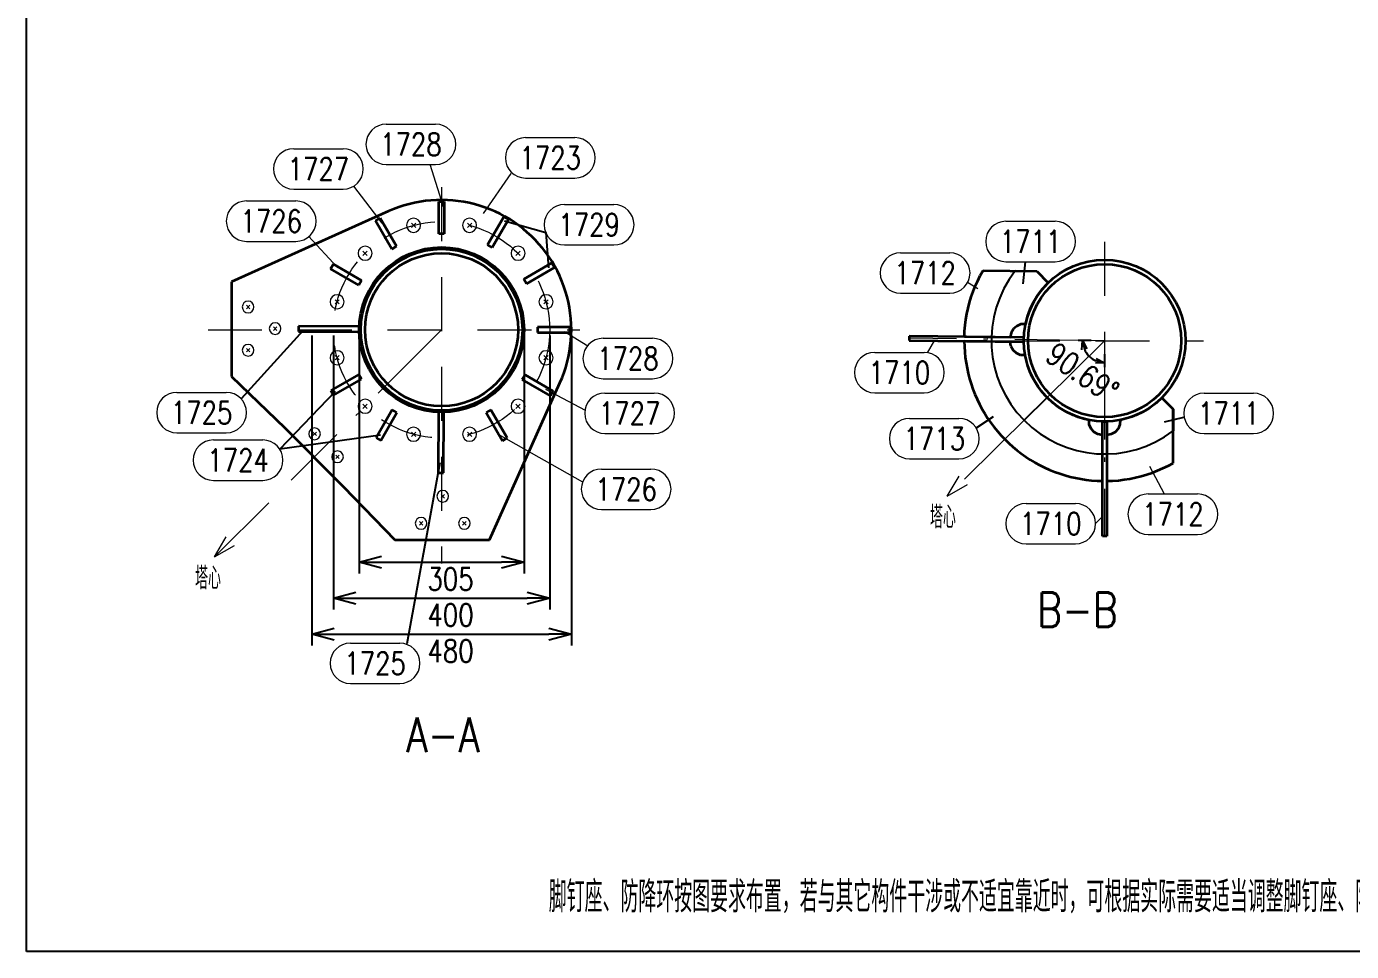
# Model space of a CAD drawing. Extents: x 154981 to 165753, y -86801 to -82885.
# Drawn here: x 156390.1 to 156537.6, y -83946.7 to -83843.7 of the extents above; entities that cross this region are included whole.
import ezdxf
from ezdxf.enums import TextEntityAlignment as Align

# ---------------------------------------------------------------- set-up
doc = ezdxf.new("R2010")
doc.units = 0
doc.header["$MEASUREMENT"] = 0
doc.linetypes.add('长一点画线', pattern=[16.5, 10, -3, 0.5, -3])
doc.linetypes.add('长虚线', pattern=[10, 6, -4])
doc.layers.get('0').update_dxf_attribs({"linetype": 'CONTINUOUS', "lineweight": 25})
doc.layers.get('Defpoints').update_dxf_attribs({"linetype": 'CONTINUOUS'})
doc.layers.add('4', color=7, linetype='CONTINUOUS', lineweight=25)
doc.layers.add('5', color=7, linetype='CONTINUOUS', lineweight=25)
doc.styles.add('DimFont', font='simplex.shx', dxfattribs={"width": 0.8, "bigfont": 'gbhzfs.shx'})
doc.styles.get("Standard").update_dxf_attribs({"font": 'simplex.shx', "width": 0.7, "height": 3, "bigfont": 'gbhzfs.shx'})
doc.dimstyles.new('DHDxfDimStyleOpen30', dxfattribs={"dimtxt": 2.5, "dimasz": 2.5, "dimexe": 1.25, "dimexo": 0.625, "dimtad": 2, "dimtxsty": 'DimFont', "dimblk": 'OPEN30', "dimblk1": 'OPEN30', "dimblk2": 'OPEN30', "dimcen": 2.5, "dimadec": 0, "dimazin": 0, "dimtfac": 1, "dimtmove": 0, "dimatfit": 3, "dimfxl": 0, "dimarcsym": 0})

# ---------------------------------------------------------------- blocks, each defined once
blk = doc.blocks.new('_OPEN30')
at = {"color": 0, "linetype": 'ByBlock', "lineweight": -2}
for p, q in [((-1, 0.268), (0, 0)), ((0, 0), (-1, -0.268)), ((0, 0), (-1, 0))]:
    blk.add_line(p, q, dxfattribs=at)
blk = doc.blocks.new('*D454')
at = {"layer": '5', "color": 3, "linetype": 'Continuous', "lineweight": -2}
for p, q in [((156508.65, -83878.66), (156507.2, -83878.64)), ((156510.15, -83880.17), (156510.15, -83881.63))]:
    blk.add_line(p, q, dxfattribs=at)
blk.add_arc((156510.15, -83878.67), 2.45, 202.8486, 246.4664, dxfattribs=at)
at = {"layer": 'Defpoints', "color": 0, "linetype": 'Continuous'}
for p in [(156509.15, -83878.66), (156510.15, -83878.67), (156508.01, -83879.88), (156510.15, -83879.67)]:
    blk.add_point(p, dxfattribs=at)
at = {"layer": '5', "color": 3, "linetype": 'Continuous', "lineweight": -2}
for p, rotation in [((156507.7, -83878.65), 101.081781503346), ((156510.15, -83881.13), 348.233211632771)]:
    blk.add_blockref('_OPEN30', p, dxfattribs=dict(at, rotation=rotation))
at = {"layer": '5', "color": 6, "linetype": 'Continuous', "lineweight": 18, "insert": (156507.69, -83882.23), "char_height": 2.5, "attachment_point": 5, "rotation": 325.3465, "style": 'DimFont'}
blk.add_mtext('90.69%%d', dxfattribs=at)
blk = doc.blocks.new('*D458')
at = {"layer": '5', "color": 134, "linetype": 'Continuous', "lineweight": -2}
for p, q in [((156424.29, -83878.09), (156424.29, -83908.59)), ((156448.37, -83878.09), (156448.37, -83908.59)), ((156426.79, -83907.34), (156445.87, -83907.34))]:
    blk.add_line(p, q, dxfattribs=at)
at = {"layer": 'Defpoints', "color": 0, "linetype": 'Continuous'}
for p in [(156424.29, -83877.46), (156448.37, -83877.46), (156448.37, -83907.34)]:
    blk.add_point(p, dxfattribs=at)
at = {"layer": '5', "color": 134, "linetype": 'Continuous', "lineweight": -2, "xscale": 2.5, "yscale": 2.5, "zscale": 2.5, "rotation": 180}
blk.add_blockref('_OPEN30', (156424.29, -83907.34), dxfattribs=at)
at = {"layer": '5', "color": 134, "linetype": 'Continuous', "lineweight": -2, "xscale": 2.5, "yscale": 2.5, "zscale": 2.5}
blk.add_blockref('_OPEN30', (156448.37, -83907.34), dxfattribs=at)
at = {"layer": '5', "color": 134, "linetype": 'Continuous', "lineweight": 18, "insert": (156437.33, -83909.21), "char_height": 2.5, "attachment_point": 5, "line_spacing_factor": 0.6, "style": 'DimFont'}
blk.add_mtext('400', dxfattribs=at)
blk = doc.blocks.new('*D459')
at = {"layer": '5', "color": 134, "linetype": 'Continuous', "lineweight": -2}
for p, q in [((156427.15, -83878.09), (156427.15, -83904.59)), ((156445.51, -83878.09), (156445.51, -83904.59)), ((156429.65, -83903.34), (156443.01, -83903.34))]:
    blk.add_line(p, q, dxfattribs=at)
at = {"layer": 'Defpoints', "color": 0, "linetype": 'Continuous'}
for p in [(156427.15, -83877.46), (156445.51, -83877.46), (156445.51, -83903.34)]:
    blk.add_point(p, dxfattribs=at)
at = {"layer": '5', "color": 134, "linetype": 'Continuous', "lineweight": -2, "xscale": 2.5, "yscale": 2.5, "zscale": 2.5, "rotation": 180}
blk.add_blockref('_OPEN30', (156427.15, -83903.34), dxfattribs=at)
at = {"layer": '5', "color": 134, "linetype": 'Continuous', "lineweight": -2, "xscale": 2.5, "yscale": 2.5, "zscale": 2.5}
blk.add_blockref('_OPEN30', (156445.51, -83903.34), dxfattribs=at)
at = {"layer": '5', "color": 134, "linetype": 'Continuous', "lineweight": 18, "insert": (156437.33, -83905.21), "char_height": 2.5, "attachment_point": 5, "line_spacing_factor": 0.6, "style": 'DimFont'}
blk.add_mtext('305', dxfattribs=at)
blk = doc.blocks.new('*D460')
at = {"layer": '5', "color": 134, "linetype": 'Continuous', "lineweight": -2}
for p, q in [((156421.88, -83878.09), (156421.88, -83912.59)), ((156450.78, -83878.09), (156450.78, -83912.59)), ((156424.38, -83911.34), (156448.28, -83911.34))]:
    blk.add_line(p, q, dxfattribs=at)
at = {"layer": 'Defpoints', "color": 0, "linetype": 'Continuous'}
for p in [(156421.88, -83877.46), (156450.78, -83877.46), (156450.78, -83911.34)]:
    blk.add_point(p, dxfattribs=at)
at = {"layer": '5', "color": 134, "linetype": 'Continuous', "lineweight": -2, "xscale": 2.5, "yscale": 2.5, "zscale": 2.5, "rotation": 180}
blk.add_blockref('_OPEN30', (156421.88, -83911.34), dxfattribs=at)
at = {"layer": '5', "color": 134, "linetype": 'Continuous', "lineweight": -2, "xscale": 2.5, "yscale": 2.5, "zscale": 2.5}
blk.add_blockref('_OPEN30', (156450.78, -83911.34), dxfattribs=at)
at = {"layer": '5', "color": 134, "linetype": 'Continuous', "lineweight": 18, "insert": (156437.33, -83913.21), "char_height": 2.5, "attachment_point": 5, "line_spacing_factor": 0.6, "style": 'DimFont'}
blk.add_mtext('480', dxfattribs=at)
blk = doc.blocks.new('板孔21.5')
at = {"layer": '5', "color": 7, "linetype": 'Continuous', "lineweight": 13}
for p, q in [((-0.3, -0.3), (0.3, 0.3)), ((0.3, -0.3), (-0.3, 0.3))]:
    blk.add_line(p, q, dxfattribs=at)
blk.add_circle((0, 0), 1, dxfattribs=at)
blk = doc.blocks.new('板孔默认')
at = {"layer": '5', "color": 7, "linetype": 'Continuous', "lineweight": 13}
for p, q in [((-0.3, -0.3), (0.3, 0.3)), ((0.3, -0.3), (-0.3, 0.3))]:
    blk.add_line(p, q, dxfattribs=at)
blk.add_circle((0, 0), 1, dxfattribs=at)
blk = doc.blocks.new('CTDHK')
at = {"color": 0, "linetype": 'Continuous'}
for p, q in [((0, 0), (0, 210)), ((297, 0), (0, 0))]:
    blk.add_line(p, q, dxfattribs=at)

msp = doc.modelspace()

# ---------------------------------------------------------------- linework, layer by layer
at = {"color": 3, "linetype": 'Continuous'}
for p, q in [((156443.34219, -83865.34827), (156447.93892, -83866.64089)), ((156447.93892, -83866.64089), (156448.21861, -83870.55373)), ((156501.0717, -83872.36476), (156501.34219, -83869.88295)), ((156420.90788, -83877.5283), (156414.02328, -83885.14311)), ((156418.31736, -83890.76208), (156424.51014, -83884.31146)), ((156501.17599, -83887.5393), (156503.74531, -83885.00052)), ((156495.79388, -83888.42306), (156497.77209, -83887.10507)), ((156516.80774, -83887.71811), (156518.95777, -83887.19825)), ((156429.52545, -83889.193), (156418.31736, -83890.76208)), ((156436.12524, -83892.28547), (156432.47431, -83912.42518))]:
    msp.add_line(p, q, dxfattribs=at)
msp.add_arc((156510.1472, -83878.67472), 12.61204, 142.0249294, 307.2900638, dxfattribs=at)
at = {"layer": '4', "color": 1, "linetype": 'Continuous', "lineweight": 18}
msp.add_lwpolyline([(156390.11666, -83736.66733), (156390.11666, -83946.66733), (156687.11666, -83946.66733), (156687.11666, -83736.66733)], close=True, dxfattribs=at)
at = {"layer": '5', "color": 3, "linetype": 'Continuous', "lineweight": 18}
for p, q in [((156430.16441, -83854.572), (156435.66441, -83854.572)), ((156445.6784, -83856.07145), (156451.1784, -83856.07145)), ((156419.86375, -83857.30704), (156425.36375, -83857.30704)), ((156430.16441, -83859.072), (156435.66441, -83859.072)), ((156436.53111, -83863.78008), (156435.0471, -83859.0738)), ((156441.00259, -83864.51974), (156444.0935, -83860.05765)), ((156445.6784, -83860.57145), (156451.1784, -83860.57145)), ((156419.86375, -83861.80704), (156425.36375, -83861.80704)), ((156429.72144, -83865.61132), (156426.55875, -83861.4638)), ((156414.61016, -83863.12216), (156420.11016, -83863.12216)), ((156450.00439, -83863.5198), (156455.50439, -83863.5198)), ((156499.15592, -83865.38304), (156504.65592, -83865.38304)), ((156414.61016, -83867.62216), (156420.11016, -83867.62216)), ((156424.74981, -83870.54219), (156421.51308, -83867.05804)), ((156450.00439, -83868.0198), (156455.50439, -83868.0198)), ((156487.41507, -83868.88932), (156492.91507, -83868.88932)), ((156499.15592, -83869.88304), (156504.65592, -83869.88304)), ((156496.03581, -83872.91175), (156494.87588, -83872.21726)), ((156487.41507, -83873.38932), (156492.91507, -83873.38932)), ((156450.01061, -83877.66536), (156452.62644, -83879.26157)), ((156454.32168, -83878.40979), (156459.82168, -83878.40979)), ((156491.20612, -83878.63626), (156490.38997, -83880.04246)), ((156484.55033, -83879.97366), (156490.05033, -83879.97366)), ((156454.32168, -83882.90979), (156459.82168, -83882.90979)), ((156406.86335, -83884.43165), (156412.36335, -83884.43165)), ((156447.88599, -83884.07484), (156452.32389, -83886.40581)), ((156454.51552, -83884.50168), (156460.01552, -83884.50168)), ((156484.55033, -83884.47366), (156490.05033, -83884.47366)), ((156521.21835, -83884.51991), (156526.71835, -83884.51991)), ((156488.43591, -83887.32687), (156493.93591, -83887.32687)), ((156406.86335, -83888.93165), (156412.36335, -83888.93165)), ((156454.51552, -83889.00168), (156460.01552, -83889.00168)), ((156521.21835, -83889.01991), (156526.71835, -83889.01991)), ((156410.91986, -83889.729), (156416.41986, -83889.729)), ((156442.89527, -83889.24482), (156452.02997, -83894.38247)), ((156488.43591, -83891.82687), (156493.93591, -83891.82687)), ((156454.1302, -83892.96156), (156459.6302, -83892.96156)), ((156515.14121, -83892.6274), (156516.77779, -83895.74238)), ((156410.91986, -83894.229), (156416.41986, -83894.229)), ((156514.99987, -83895.74238), (156520.49987, -83895.74238)), ((156454.1302, -83897.46156), (156459.6302, -83897.46156)), ((156501.3972, -83896.79431), (156506.8972, -83896.79431)), ((156509.98586, -83898.18134), (156509.1472, -83899.04431)), ((156514.99987, -83900.24238), (156520.49987, -83900.24238)), ((156501.3972, -83901.29431), (156506.8972, -83901.29431)), ((156426.17631, -83912.3372), (156431.67631, -83912.3372)), ((156426.17631, -83916.8372), (156431.67631, -83916.8372))]:
    msp.add_line(p, q, dxfattribs=at)
at = {"layer": '5', "color": 240, "linetype": '长虚线', "lineweight": 18}
for p, q in [((156436.32822, -83861.60046), (156436.32822, -83903.46503)), ((156510.1472, -83867.67472), (156510.1472, -83889.67472)), ((156410.32566, -83877.46247), (156451.72172, -83877.46247)), ((156499.1472, -83878.67472), (156521.1472, -83878.67472))]:
    msp.add_line(p, q, dxfattribs=at)
at = {"layer": '5', "color": 7, "linetype": 'Continuous', "lineweight": 35}
for p, q in [((156431.55587, -83863.82524), (156430.98291, -83864.03947)), ((156432.13739, -83863.63546), (156431.55587, -83863.82524)), ((156432.72641, -83863.47046), (156432.13739, -83863.63546)), ((156433.32189, -83863.33054), (156432.72641, -83863.47046)), ((156433.92277, -83863.21596), (156433.32189, -83863.33054)), ((156434.52795, -83863.12691), (156433.92277, -83863.21596)), ((156435.13636, -83863.06355), (156434.52795, -83863.12691)), ((156435.7469, -83863.02601), (156435.13636, -83863.06355)), ((156436.35849, -83863.01434), (156435.7469, -83863.02601)), ((156436.0254, -83863.18409), (156436.63104, -83863.18409)), ((156436.0254, -83866.79613), (156436.0254, -83863.18409)), ((156436.97003, -83863.02857), (156436.35849, -83863.01434)), ((156436.63104, -83863.18409), (156436.63104, -83866.79613)), ((156437.58041, -83863.06868), (156436.97003, -83863.02857)), ((156438.18855, -83863.13458), (156437.58041, -83863.06868)), ((156438.79335, -83863.22616), (156438.18855, -83863.13458)), ((156439.39374, -83863.34327), (156438.79335, -83863.22616)), ((156439.98863, -83863.48568), (156439.39374, -83863.34327)), ((156440.57696, -83863.65314), (156439.98863, -83863.48568)), ((156441.15767, -83863.84536), (156440.57696, -83863.65314)), ((156441.72973, -83864.06199), (156441.15767, -83863.84536)), ((156430.41953, -83864.27775), (156412.92863, -83872.11624)), ((156428.98323, -83865.34934), (156429.51043, -83865.04496)), ((156430.78925, -83868.47746), (156428.98323, -83865.34934)), ((156429.51043, -83865.04496), (156431.31645, -83868.17308)), ((156430.98291, -83864.03947), (156430.41953, -83864.27775)), ((156441.44339, -83868.00023), (156443.24941, -83864.87211)), ((156442.29211, -83864.30263), (156441.72973, -83864.06199)), ((156443.77119, -83865.17336), (156441.96517, -83868.30148)), ((156442.84379, -83864.56687), (156442.29211, -83864.30263)), ((156443.3838, -83864.85421), (156442.84379, -83864.56687)), ((156443.24941, -83864.87211), (156443.77119, -83865.17336)), ((156443.91116, -83865.16416), (156443.3838, -83864.85421)), ((156444.42492, -83865.49616), (156443.91116, -83865.16416)), ((156436.63104, -83866.79613), (156436.0254, -83866.79613)), ((156444.92418, -83865.8496), (156444.42492, -83865.49616)), ((156445.40802, -83866.22386), (156444.92418, -83865.8496)), ((156445.87559, -83866.61826), (156445.40802, -83866.22386)), ((156446.32605, -83867.0321), (156445.87559, -83866.61826)), ((156431.31645, -83868.17308), (156430.78925, -83868.47746)), ((156441.96517, -83868.30148), (156441.44339, -83868.00023)), ((156446.75859, -83867.46464), (156446.32605, -83867.0321)), ((156447.17243, -83867.91509), (156446.75859, -83867.46464)), ((156447.56683, -83868.38267), (156447.17243, -83867.91509)), ((156447.94109, -83868.86651), (156447.56683, -83868.38267)), ((156448.29453, -83869.36577), (156447.94109, -83868.86651)), ((156448.62653, -83869.87953), (156448.29453, -83869.36577)), ((156448.93647, -83870.40689), (156448.62653, -83869.87953)), ((156423.97951, -83870.68441), (156424.28389, -83870.15721)), ((156427.10763, -83872.49043), (156423.97951, -83870.68441)), ((156424.28389, -83870.15721), (156427.41201, -83871.96323)), ((156445.48921, -83871.82552), (156448.61733, -83870.0195)), ((156448.91858, -83870.54128), (156445.79046, -83872.3473)), ((156448.61733, -83870.0195), (156448.91858, -83870.54128)), ((156449.22382, -83870.9469), (156448.93647, -83870.40689)), ((156449.48806, -83871.49858), (156449.22382, -83870.9469)), ((156496.30298, -83871.43685), (156496.61366, -83870.87135)), ((156496.61366, -83870.87135), (156502.59809, -83870.9429)), ((156500.2054, -83870.91429), (156502.59809, -83870.9429)), ((156502.59809, -83870.9429), (156503.85978, -83872.23513)), ((156502.59809, -83870.9429), (156503.85978, -83872.23513)), ((156412.92863, -83872.11624), (156412.92863, -83882.65136)), ((156427.41201, -83871.96323), (156427.10763, -83872.49043)), ((156445.79046, -83872.3473), (156445.48921, -83871.82552)), ((156449.7287, -83872.06096), (156449.48806, -83871.49858)), ((156449.94533, -83872.63302), (156449.7287, -83872.06096)), ((156450.13755, -83873.21373), (156449.94533, -83872.63302)), ((156495.51454, -83873.20347), (156495.75295, -83872.60391)), ((156495.75295, -83872.60391), (156496.01591, -83872.0147)), ((156496.01591, -83872.0147), (156496.30298, -83871.43685)), ((156503.40147, -83872.71694), (156502.97999, -83873.23127)), ((156503.85978, -83872.23513), (156503.40147, -83872.71694)), ((156450.30501, -83873.80206), (156450.13755, -83873.21373)), ((156450.44742, -83874.39695), (156450.30501, -83873.80206)), ((156495.11298, -83874.42956), (156495.3011, -83873.81237)), ((156495.3011, -83873.81237), (156495.51454, -83873.20347)), ((156502.59764, -83873.77532), (156502.2565, -83874.34612)), ((156502.97999, -83873.23127), (156502.59764, -83873.77532)), ((156450.56453, -83874.99734), (156450.44742, -83874.39695)), ((156450.65611, -83875.60214), (156450.56453, -83874.99734)), ((156450.72201, -83876.21028), (156450.65611, -83875.60214)), ((156494.70356, -83876.32032), (156494.81396, -83875.68461)), ((156494.81396, -83875.68461), (156494.95051, -83875.054)), ((156494.95051, -83875.054), (156495.11298, -83874.42956)), ((156501.70507, -83875.55536), (156501.49779, -83876.1872)), ((156501.95843, -83874.94054), (156501.70507, -83875.55536)), ((156502.2565, -83874.34612), (156501.95843, -83874.94054)), ((156420.40722, -83877.06629), (156420.40363, -83877.66829)), ((156427.33018, -83877.10767), (156420.40722, -83877.06629)), ((156427.32658, -83877.70967), (156427.33018, -83877.10767)), ((156446.99456, -83877.15965), (156446.99456, -83877.76529)), ((156450.6066, -83877.15965), (156446.99456, -83877.15965)), ((156450.6066, -83877.76529), (156450.6066, -83877.15965)), ((156450.76212, -83876.82066), (156450.72201, -83876.21028)), ((156450.77635, -83877.4322), (156450.76212, -83876.82066)), ((156494.56195, -83877.6027), (156494.61951, -83876.96005)), ((156494.61951, -83876.96005), (156494.70356, -83876.32032)), ((156500.36719, -83877.04337), (156499.98792, -83877.37481)), ((156500.83458, -83876.85563), (156500.36719, -83877.04337)), ((156501.33774, -83876.83262), (156500.83458, -83876.85563)), ((156501.49779, -83876.1872), (156501.33774, -83876.83262)), ((156420.40363, -83877.66829), (156427.32658, -83877.70967)), ((156446.99456, -83877.76529), (156450.6066, -83877.76529)), ((156450.66378, -83879.26274), (156450.72713, -83878.65433)), ((156450.72713, -83878.65433), (156450.76468, -83878.04379)), ((156450.76468, -83878.04379), (156450.77635, -83877.4322)), ((156488.38175, -83878.17366), (156488.37599, -83878.65523)), ((156488.37599, -83878.65523), (156501.14497, -83878.8079)), ((156501.15072, -83878.32633), (156488.38175, -83878.17366)), ((156499.64328, -83878.78995), (156494.52522, -83878.72876)), ((156494.52522, -83878.72876), (156494.53907, -83879.33467)), ((156494.53098, -83878.24718), (156494.56195, -83877.6027)), ((156499.64904, -83878.30838), (156494.53098, -83878.24718)), ((156499.73925, -83877.81284), (156499.64904, -83878.30838)), ((156499.98792, -83877.37481), (156499.73925, -83877.81284)), ((156501.14497, -83878.8079), (156501.15072, -83878.32633)), ((156450.46014, -83880.4688), (156450.57473, -83879.86792)), ((156450.57473, -83879.86792), (156450.66378, -83879.26274)), ((156494.53907, -83879.33467), (156494.57642, -83879.93958)), ((156494.57642, -83879.93958), (156494.6372, -83880.54259)), ((156499.72162, -83879.2875), (156499.64328, -83878.78995)), ((156499.95975, -83879.73135), (156499.72162, -83879.2875)), ((156500.33098, -83880.07176), (156499.95975, -83879.73135)), ((156500.79375, -83880.27063), (156500.33098, -83880.07176)), ((156449.96545, -83882.23482), (156450.15523, -83881.6533)), ((156450.15523, -83881.6533), (156450.32023, -83881.06428)), ((156450.32023, -83881.06428), (156450.46014, -83880.4688)), ((156494.6372, -83880.54259), (156494.72132, -83881.1428)), ((156494.72132, -83881.1428), (156494.82866, -83881.73928)), ((156501.29621, -83880.30566), (156500.79375, -83880.27063)), ((156501.43254, -83880.92298), (156501.29621, -83880.30566)), ((156501.61187, -83881.52921), (156501.43254, -83880.92298)), ((156501.83332, -83882.12136), (156501.61187, -83881.52921)), ((156412.92863, -83882.65136), (156418.86229, -83888.37289)), ((156427.11941, -83882.43133), (156423.99129, -83884.23735)), ((156424.29254, -83884.75912), (156427.42066, -83882.9531)), ((156427.42066, -83882.9531), (156427.11941, -83882.43133)), ((156445.31323, -83883.00144), (156445.61761, -83882.47424)), ((156448.44135, -83884.80746), (156445.31323, -83883.00144)), ((156445.61761, -83882.47424), (156448.74573, -83884.28026)), ((156449.51294, -83883.37116), (156449.75122, -83882.80778)), ((156449.75122, -83882.80778), (156449.96545, -83882.23482)), ((156494.82866, -83881.73928), (156494.95906, -83882.33116)), ((156494.95906, -83882.33116), (156495.11232, -83882.91753)), ((156495.11232, -83882.91753), (156495.2882, -83883.49751)), ((156502.09579, -83882.69649), (156501.83332, -83882.12136)), ((156502.39798, -83883.25179), (156502.09579, -83882.69649)), ((156423.99129, -83884.23735), (156424.29254, -83884.75912)), ((156441.67445, -83900.86206), (156449.51294, -83883.37116)), ((156448.74573, -83884.28026), (156448.44135, -83884.80746)), ((156495.2882, -83883.49751), (156495.48646, -83884.07024)), ((156495.48646, -83884.07024), (156495.70677, -83884.63484)), ((156495.70677, -83884.63484), (156495.94882, -83885.19048)), ((156502.73841, -83883.78449), (156502.39798, -83883.25179)), ((156503.1154, -83884.29199), (156502.73841, -83883.78449)), ((156503.52709, -83884.77177), (156503.1154, -83884.29199)), ((156495.94882, -83885.19048), (156496.21224, -83885.73631)), ((156496.21224, -83885.73631), (156496.49664, -83886.27151)), ((156503.97144, -83885.22146), (156503.52709, -83884.77177)), ((156504.44626, -83885.63886), (156503.97144, -83885.22146)), ((156504.94921, -83886.02189), (156504.44626, -83885.63886)), ((156505.47781, -83886.36866), (156504.94921, -83886.02189)), ((156515.50457, -83885.90649), (156514.95599, -83886.28231)), ((156516.02391, -83885.49119), (156515.50457, -83885.90649)), ((156516.51116, -83885.03868), (156516.02391, -83885.49119)), ((156516.51116, -83885.03868), (156517.78821, -83886.31573)), ((156517.78821, -83886.31573), (156516.51116, -83885.03868)), ((156430.83759, -83886.37003), (156429.03157, -83889.49815)), ((156429.55334, -83889.7994), (156431.35936, -83886.67128)), ((156431.35936, -83886.67128), (156430.83759, -83886.37003)), ((156435.97342, -83886.46051), (156435.93204, -83893.38346)), ((156436.57542, -83886.46411), (156435.97342, -83886.46051)), ((156436.53403, -83893.38706), (156436.57542, -83886.46411)), ((156441.82746, -83886.37868), (156441.30026, -83886.68306)), ((156441.30026, -83886.68306), (156443.10628, -83889.81118)), ((156443.63348, -83889.5068), (156441.82746, -83886.37868)), ((156496.49664, -83886.27151), (156496.80158, -83886.79527)), ((156496.80158, -83886.79527), (156497.1266, -83887.30682)), ((156497.1266, -83887.30682), (156497.47123, -83887.80537)), ((156506.02945, -83886.67747), (156505.47781, -83886.36866)), ((156506.60141, -83886.9468), (156506.02945, -83886.67747)), ((156507.19087, -83887.17531), (156506.60141, -83886.9468)), ((156507.79491, -83887.36187), (156507.19087, -83887.17531)), ((156508.41056, -83887.50557), (156507.79491, -83887.36187)), ((156508.43958, -83888.00842), (156508.41056, -83887.50557)), ((156511.88385, -83887.50557), (156511.85482, -83888.00842)), ((156512.53114, -83887.35324), (156511.88385, -83887.50557)), ((156513.16541, -83887.15354), (156512.53114, -83887.35324)), ((156513.78321, -83886.90754), (156513.16541, -83887.15354)), ((156514.38115, -83886.61661), (156513.78321, -83886.90754)), ((156514.95599, -83886.28231), (156514.38115, -83886.61661)), ((156517.78821, -83886.31573), (156517.78821, -83888.70858)), ((156517.78821, -83892.30058), (156517.78821, -83886.31573)), ((156418.86229, -83888.37289), (156425.4178, -83894.9284)), ((156497.47123, -83887.80537), (156497.83493, -83888.29017)), ((156497.83493, -83888.29017), (156498.21716, -83888.76051)), ((156498.21716, -83888.76051), (156498.61735, -83889.21567)), ((156508.6329, -83888.47353), (156508.43958, -83888.00842)), ((156508.96885, -83888.84881), (156508.6329, -83888.47353)), ((156509.40982, -83889.09223), (156508.96885, -83888.84881)), ((156509.9064, -83887.67472), (156510.38801, -83887.67472)), ((156509.9064, -83900.44461), (156509.9064, -83887.67472)), ((156510.38801, -83887.67472), (156510.38801, -83900.44461)), ((156511.32555, -83888.84881), (156510.88459, -83889.09223)), ((156511.66151, -83888.47353), (156511.32555, -83888.84881)), ((156511.85482, -83888.00842), (156511.66151, -83888.47353)), ((156429.03157, -83889.49815), (156429.55334, -83889.7994)), ((156443.10628, -83889.81118), (156443.63348, -83889.5068)), ((156498.61735, -83889.21567), (156499.03489, -83889.65496)), ((156499.03489, -83889.65496), (156499.46916, -83890.07772)), ((156499.46916, -83890.07772), (156499.9195, -83890.48333)), ((156499.9195, -83890.48333), (156500.38523, -83890.87115)), ((156509.9064, -83889.17651), (156509.40982, -83889.09223)), ((156509.9064, -83894.29493), (156509.9064, -83889.17651)), ((156510.88459, -83889.09223), (156510.38801, -83889.17651)), ((156510.38801, -83889.17651), (156510.38801, -83894.29493)), ((156500.38523, -83890.87115), (156500.86566, -83891.24063)), ((156500.86566, -83891.24063), (156501.36005, -83891.59119)), ((156501.36005, -83891.59119), (156501.86767, -83891.9223)), ((156501.86767, -83891.9223), (156502.38776, -83892.23348)), ((156435.93204, -83893.38346), (156436.53403, -83893.38706)), ((156502.38776, -83892.23348), (156502.91952, -83892.52426)), ((156502.91952, -83892.52426), (156503.46216, -83892.79418)), ((156503.46216, -83892.79418), (156504.01486, -83893.04286)), ((156504.01486, -83893.04286), (156504.57679, -83893.26991)), ((156504.57679, -83893.26991), (156505.14711, -83893.47499)), ((156505.14711, -83893.47499), (156505.72495, -83893.6578)), ((156514.83171, -83893.57789), (156515.44312, -83893.37174)), ((156515.44312, -83893.37174), (156516.04549, -83893.14052)), ((156516.04549, -83893.14052), (156516.6378, -83892.88462)), ((156516.6378, -83892.88462), (156517.21904, -83892.60448)), ((156517.21904, -83892.60448), (156517.78821, -83892.30058)), ((156425.4178, -83894.9284), (156431.13933, -83900.86206)), ((156505.72495, -83893.6578), (156506.30944, -83893.81806)), ((156506.30944, -83893.81806), (156506.89972, -83893.95552)), ((156506.89972, -83893.95552), (156507.49488, -83894.06999)), ((156507.49488, -83894.06999), (156508.09403, -83894.16128)), ((156508.09403, -83894.16128), (156508.69627, -83894.22926)), ((156508.69627, -83894.22926), (156509.3007, -83894.27384)), ((156509.3007, -83894.27384), (156509.9064, -83894.29493)), ((156510.38801, -83894.29493), (156511.03281, -83894.27167)), ((156511.03281, -83894.27167), (156511.67611, -83894.22179)), ((156511.67611, -83894.22179), (156512.31679, -83894.1454)), ((156512.31679, -83894.1454), (156512.95378, -83894.04261)), ((156512.95378, -83894.04261), (156513.58598, -83893.91361)), ((156513.58598, -83893.91361), (156514.21231, -83893.75862)), ((156514.21231, -83893.75862), (156514.83171, -83893.57789)), ((156431.13933, -83900.86206), (156441.67445, -83900.86206)), ((156510.38801, -83900.44461), (156509.9064, -83900.44461))]:
    msp.add_line(p, q, dxfattribs=at)
at = {"layer": '5', "color": 7, "linetype": '长一点画线', "lineweight": 18}
for p, q in [((156436.32822, -83877.46247), (156419.57822, -83894.21247)), ((156510.1472, -83878.67472), (156503.45574, -83885.28665)), ((156501.67231, -83887.04888), (156492.63654, -83895.97727)), ((156492.63654, -83895.97727), (156493.94401, -83893.74361)), ((156492.63654, -83895.97727), (156493.94401, -83893.74361)), ((156492.63654, -83895.97727), (156494.88567, -83894.6966)), ((156492.63654, -83895.97727), (156494.88567, -83894.6966)), ((156417.07822, -83896.71247), (156411.03985, -83902.75084)), ((156411.03985, -83902.75084), (156412.33394, -83900.5094)), ((156411.03985, -83902.75084), (156412.33394, -83900.5094)), ((156411.03985, -83902.75084), (156413.28129, -83901.45674)), ((156411.03985, -83902.75084), (156413.28129, -83901.45674))]:
    msp.add_line(p, q, dxfattribs=at)
at = {"layer": '5', "color": 240, "linetype": '长一点画线', "lineweight": 18}
for q in [(156488.37887, -83878.41445), (156510.1472, -83900.44461)]:
    msp.add_line((156510.1472, -83878.67472), q, dxfattribs=at)
at = {"layer": '5', "color": 240, "linetype": '长虚线', "lineweight": 18}
msp.add_circle((156436.32822, -83877.46247), 12.04013, dxfattribs=at)
at = {"layer": '5', "color": 7, "linetype": 'Continuous', "lineweight": 35}
for centre, radius in [((156436.32822, -83877.46247), 9.1806), ((156436.32822, -83877.46247), 9), ((156436.32822, -83877.46247), 9), ((156436.32822, -83877.46247), 8.51839), ((156436.32822, -83877.46247), 8.51839), ((156510.1472, -83878.67472), 9), ((156510.1472, -83878.67472), 9), ((156510.1472, -83878.67472), 8.51839), ((156510.1472, -83878.67472), 8.51839)]:
    msp.add_circle(centre, radius, dxfattribs=at)
at = {"layer": '5', "color": 3, "linetype": 'Continuous', "lineweight": 18}
for centre, start, end in [((156430.16441, -83856.822), 90, 270), ((156435.66441, -83856.822), 270, 90), ((156445.6784, -83858.32145), 90, 270), ((156451.1784, -83858.32145), 270, 90), ((156419.86375, -83859.55704), 90, 270), ((156425.36375, -83859.55704), 270, 90), ((156414.61016, -83865.37216), 90, 270), ((156420.11016, -83865.37216), 270, 90), ((156450.00439, -83865.7698), 90, 270), ((156455.50439, -83865.7698), 270, 90), ((156499.15592, -83867.63304), 90, 270), ((156504.65592, -83867.63304), 270, 90), ((156487.41507, -83871.13932), 90, 270), ((156492.91507, -83871.13932), 270, 90), ((156454.32168, -83880.65979), 90, 270), ((156459.82168, -83880.65979), 270, 90), ((156484.55033, -83882.22366), 90, 270), ((156490.05033, -83882.22366), 270, 90), ((156406.86335, -83886.68165), 90, 270), ((156412.36335, -83886.68165), 270, 90), ((156454.51552, -83886.75168), 90, 270), ((156460.01552, -83886.75168), 270, 90), ((156521.21835, -83886.76991), 90, 270), ((156526.71835, -83886.76991), 270, 90), ((156488.43591, -83889.57687), 90, 270), ((156493.93591, -83889.57687), 270, 90), ((156410.91986, -83891.979), 90, 270), ((156416.41986, -83891.979), 270, 90), ((156454.1302, -83895.21156), 90, 270), ((156459.6302, -83895.21156), 270, 90), ((156514.99987, -83897.99238), 90, 270), ((156520.49987, -83897.99238), 270, 90), ((156501.3972, -83899.04431), 90, 270), ((156506.8972, -83899.04431), 270, 90), ((156426.17631, -83914.5872), 90, 270), ((156431.67631, -83914.5872), 270, 90)]:
    msp.add_arc(centre, 2.25, start, end, dxfattribs=at)

# ---------------------------------------------------------------- block references
at = {"color": 2, "linetype": 'Continuous'}
msp.add_blockref('CTDHK', (156390.11666, -83946.66733), dxfattribs=at)
at = {"layer": '5', "color": 7, "linetype": 'Continuous', "lineweight": 35, "rotation": 180}
for name, p, xscale, yscale, zscale in [('板孔默认', (156433.212, -83865.8326), -0.782999999995809, 0.782999999995809, 0.783), ('板孔默认', (156439.44443, -83865.8326), -0.782999999995809, 0.782999999995809, 0.783), ('板孔默认', (156427.81456, -83868.94881), -0.782999999995809, 0.782999999995809, 0.783), ('板孔默认', (156444.84188, -83868.94881), -0.782999999995809, 0.782999999995809, 0.783), ('板孔21.5', (156414.78762, -83874.9228), -0.6499999999941792, 0.6499999999941792, 0.65), ('板孔默认', (156424.69834, -83874.34626), -0.782999999995809, 0.782999999995809, 0.783), ('板孔默认', (156447.95809, -83874.34626), -0.782999999995809, 0.782999999995809, 0.783), ('板孔21.5', (156417.79766, -83877.33082), -0.6499999999941792, 0.6499999999941792, 0.65), ('板孔21.5', (156414.78762, -83879.73885), -0.6499999999941792, 0.6499999999941792, 0.65), ('板孔默认', (156424.69834, -83880.57869), -0.782999999995809, 0.782999999995809, 0.783), ('板孔默认', (156447.95809, -83880.57869), -0.782999999995809, 0.782999999995809, 0.783), ('板孔默认', (156427.81456, -83885.97613), -0.782999999995809, 0.782999999995809, 0.783), ('板孔默认', (156444.84188, -83885.97613), -0.782999999995809, 0.782999999995809, 0.783), ('板孔21.5', (156422.19107, -83889.04552), -0.6499999999941792, 0.6499999999941792, 0.65), ('板孔默认', (156433.212, -83889.09235), -0.782999999995809, 0.782999999995809, 0.783), ('板孔默认', (156439.44443, -83889.09235), -0.782999999995809, 0.782999999995809, 0.783), ('板孔21.5', (156424.74517, -83891.59962), -0.6499999999941792, 0.6499999999941792, 0.65), ('板孔21.5', (156436.45987, -83895.99303), -0.6499999999941792, 0.6499999999941792, 0.65), ('板孔21.5', (156434.05184, -83899.00307), -0.6499999999941792, 0.6499999999941792, 0.65), ('板孔21.5', (156438.86789, -83899.00307), -0.6499999999941792, 0.6499999999941792, 0.65)]:
    msp.add_blockref(name, p, dxfattribs=dict(at, xscale=xscale, yscale=yscale, zscale=zscale))

# ---------------------------------------------------------------- texts
at = {"layer": '5', "color": 6, "linetype": 'Continuous', "lineweight": 18, "width": 0.8}
for s, p in [('1728', (156432.91441, -83856.822)), ('1723', (156448.4284, -83858.32145)), ('1727', (156422.61375, -83859.55704)), ('1726', (156417.36016, -83865.37216)), ('1729', (156452.75439, -83865.7698)), ('1711', (156501.90592, -83867.63304)), ('1712', (156490.16507, -83871.13932)), ('1728', (156457.07168, -83880.65979)), ('1710', (156487.30033, -83882.22366)), ('1725', (156409.61335, -83886.68165)), ('1727', (156457.26552, -83886.75168)), ('1711', (156523.96835, -83886.76991)), ('1713', (156491.18591, -83889.57687)), ('1724', (156413.66986, -83891.979)), ('1726', (156456.8802, -83895.21156)), ('1710', (156504.1472, -83899.04431)), ('1712', (156517.74987, -83897.99238)), ('1725', (156428.92631, -83914.5872))]:
    msp.add_text(s, height=2.5, dxfattribs=at).set_placement(p, align=Align.MIDDLE_CENTER)
at = {"layer": '5', "color": 7, "linetype": 'Continuous', "lineweight": 18, "width": 0.8}
for p in [(156492.1472, -83898.30629), (156410.32822, -83905.09405)]:
    msp.add_text('塔心', height=2.5, dxfattribs=at).set_placement(p, align=Align.MIDDLE_CENTER)
at = {"layer": '5', "color": 2, "linetype": 'Continuous', "lineweight": 18, "width": 0.8}
for s, height, p in [('B-B', 3.84912, (156507.11735, -83906.6905)), ('A-A', 3.84912, (156436.4975, -83920.61555)), ('脚钉座、防降环按图要求布置，若与其它构件干涉或不适宜靠近时，可根据实际需要适当调整脚钉座、防降环的位置或数量。', 3.464208, (156503.13801, -83938.85026))]:
    msp.add_text(s, height=height, dxfattribs=at).set_placement(p, align=Align.TOP_CENTER)

# ---------------------------------------------------------------- dimensions: what is measured, and where the dimension line sits
at = {"layer": '5', "color": 134, "linetype": 'Continuous', "lineweight": 18}
for base, p1, p2, text, picture, middle in [((156450.77638, -83911.33747), (156421.88006, -83877.46247), (156450.77638, -83877.46247), '480', '*D460', (156437.32822, -83911.33747)), ((156448.36835, -83907.33747), (156424.28808, -83877.46247), (156448.36835, -83877.46247), '400', '*D458', (156437.32822, -83907.33747)), ((156445.50882, -83903.33747), (156427.14762, -83877.46247), (156445.50882, -83877.46247), '305', '*D459', (156437.32822, -83903.33747))]:
    dim = msp.add_linear_dim(base=base, p1=p1, p2=p2, angle=0, text=text, dimstyle='DHDxfDimStyleOpen30', override={"dimtxt": 2.5, "dimclrd": 134, "dimclre": 134, "dimclrt": 134}, dxfattribs=at)
    dim.commit()
    dim.dimension.update_dxf_attribs({"geometry": picture, "text_midpoint": middle, "dimtype": 161})
at = {"layer": '5', "color": 3, "linetype": 'Continuous', "lineweight": 18}
dim = msp.add_angular_dim_3p(base=(156508.01414, -83879.88367), center=(156510.1472, -83878.67472), p1=(156509.14727, -83878.66276), p2=(156510.1472, -83879.67472), text='90.69%%d', dimstyle='DHDxfDimStyleOpen30', override={"dimasz": 1, "dimexe": 0.5, "dimexo": 0.5, "dimclrd": 3, "dimclre": 3, "dimclrt": 6}, dxfattribs=at)
dim.commit()
dim.dimension.update_dxf_attribs({"geometry": '*D454', "text_midpoint": (156508.75306, -83880.69161), "dimtype": 165})

doc.saveas('drawing.dxf')
